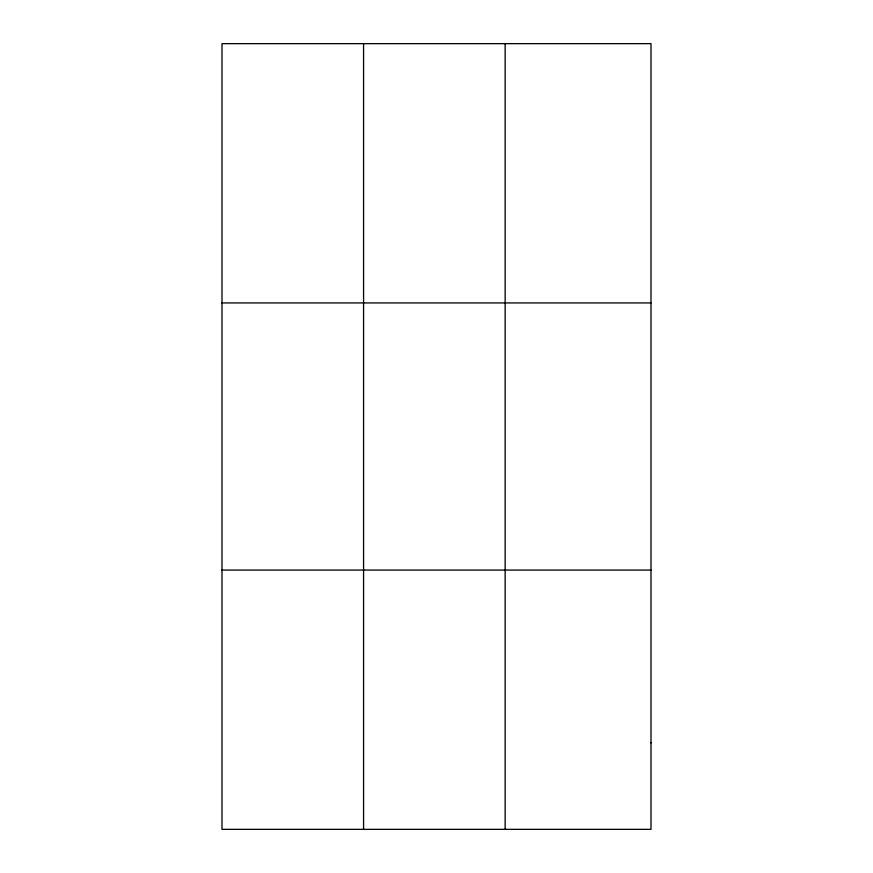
<?xml version="1.0" encoding="UTF-8"?>
<svg xmlns="http://www.w3.org/2000/svg" width="873" height="873" viewBox="0 0 873 873"><rect width="100%" height="100%" fill="white"/><g stroke="black" fill="none" stroke-linecap="round" stroke-linejoin="round"><path stroke-width="1.31" d="M363.572 43.65L363.572 829.35M505.14 43.65L505.14 829.35M222.004 302.931L650.996 302.931M222.004 570.069L650.996 570.069M650.996 742.923L650.996 829.35L222.004 829.35L222.004 43.65L650.996 43.65L650.996 742.923"/></g></svg>
